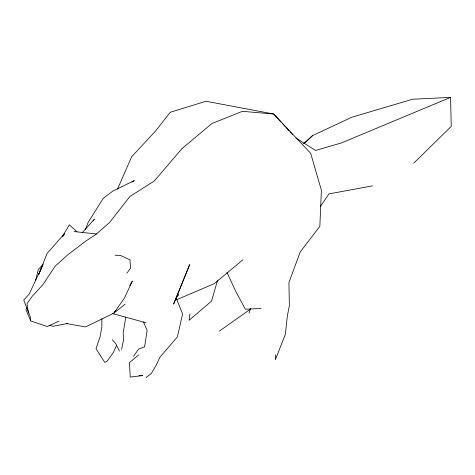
<?xml version="1.0" encoding="UTF-8"?>
<svg xmlns="http://www.w3.org/2000/svg" width="475" height="475" viewBox="0 0 475 475"><rect width="100%" height="100%" fill="white"/><g stroke="black" fill="none" stroke-linecap="round" stroke-linejoin="round"><path stroke-width="0.71" d="M101.882 318.903L101.84 326.96L100.201 336.318L96.027 348.668L104.749 362.372L107.16 361.184L113.353 352.462L116.707 345.141M275.648 354.789L275.369 359.747L285.386 334.252L287.327 316.202L289.364 305.686L288.937 282.465L300.224 251.982L319.847 226.32L321.397 190.279L310.674 153.283L273.701 114.018L205.984 101.252L170.27 112.26L155.669 130.898L131.664 156.738L117.515 189.109M189.875 313.963L189.044 320.334L211.571 301.091L217.425 280.719M125.768 317.223L123.15 332.945L123.672 339.518L121.547 349.404M35.512 280.547L38.327 269.497L43.308 264.082M249.054 313.173L250.515 308.453M85.28 229.858L88.154 222.383L103.253 198.348L112.753 191.11L134.318 180.577L131.955 182.186M62.267 236.746L69.368 224.841L76.974 231.836M93.617 220.554L94.323 219.266L82.181 232.691M63.223 236.01L64.653 233.421L47.078 253.537L38.784 274.235L42.708 265.187L29.218 294.078L23.75 299.998L30.157 316.54L30.679 320.934L47.245 326.539L58.924 321.177M115.348 310.614L113.875 313.179L85.5 326.937L66.263 323.493M129.752 285.6L132.335 281.111L124.319 298.247L113.875 313.179L125.127 304.148M26.903 307.937L25.929 309.433L30.679 320.934M320.488 206.358L328.985 193.889L372.554 185.873M133.546 356.333L138.617 349.06L144.56 346.875L147.137 330.6L143.545 321.973M126.878 273.178L130.542 268.203L129.978 259.837L120.698 255.532L115.057 255.188M413.82 163.073L451.25 126.374L450.549 97.387L412.526 99.233L351.844 117.236L312.639 135.553L303.679 143.747M303.982 143.515L312.639 135.553M28.488 312.989L26.998 303.668L32.312 296.168L43.172 284.323L55.011 266.338L67.699 254.873L85.785 241.104L96.431 233.985L109.487 222.585L130.025 196.389L154.274 181.023L181.943 148.633L211.993 123.482L242.422 111.322L273.701 114.018L281.046 122.057M242.98 259.706L214.326 283.634L176.558 299.767M138.611 354.968L129.509 362.544L130.197 377.061L142.672 375.6L139.056 375.683M146.033 377.613L151.359 373.439L156.227 365.186L159.76 357.408L177.377 336.953L182.584 314.005L176.16 297.896L189.697 264.569L173.607 304.119L176.16 297.896L178.642 294.66L177.424 295.462M219.468 331.051L250.717 308.946M450.549 97.387L341.572 142.88L315.59 150.45L295.866 137.993M261.042 308.423L245.373 309.225L236.039 291.947L226.967 272.43M74.13 231.557L96.431 233.985M66.144 323.285L67.551 323.511L53.135 326.254L49.032 325.375M112.557 313.571L145.985 322.768M282.518 123.666L284.964 126.35M285.944 127.419L288.883 130.637M289.863 131.712L292.802 134.924M112.32 339.785L115.562 343.425L119.427 351.126"/></g></svg>
